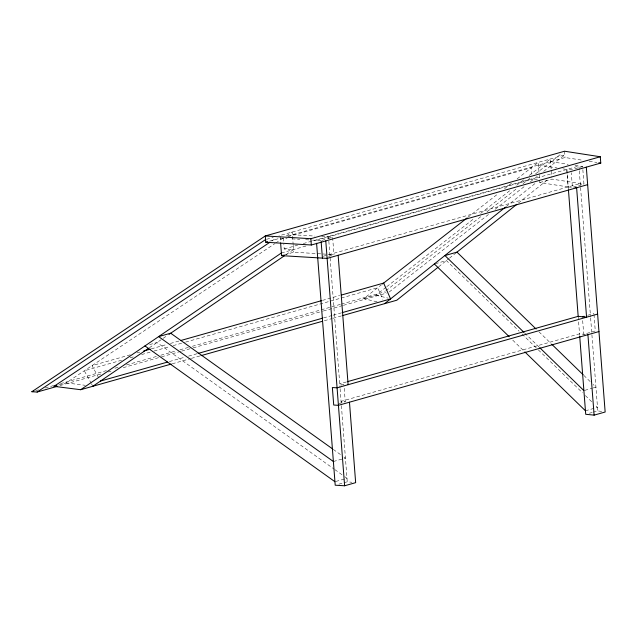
<?xml version="1.0" encoding="UTF-8"?>
<svg xmlns="http://www.w3.org/2000/svg" width="637" height="637" viewBox="0 0 637 637"><rect width="100%" height="100%" fill="white"/><g stroke="black" fill="none" stroke-linecap="round" stroke-linejoin="round"><path stroke-width="0.48" stroke-dasharray="3.19 2.39" d="M506.272 206.499L535.709 182.978M438.63 266.799L448.703 258.749M449.443 258.168L456.227 252.746M518.422 203.052L548.64 178.917M377.032 301.834L363.703 298.649L381.42 284.811M467.797 217.384L498.317 193.552M504.584 188.671L511.622 183.169M517.101 178.893L538.233 162.395L539.786 182.548L568.116 186.936L566.771 169.45L562.861 168.845M363.703 298.649L375.854 295.202L386.03 287.263M386.818 286.65L474.477 218.22M480.736 213.331L511.256 189.5M516.734 185.224L523.781 179.73M529.259 175.454L550.392 158.955L551.793 177.158M385.887 290.719L480.712 216.691M486.987 211.795L517.555 187.931M523.041 183.647L530.876 177.532M535.574 173.861L561.444 153.668M389.215 291.977L488.866 214.183M495.132 209.286L525.684 185.439M530.382 181.768L537.437 176.266M543.703 171.369L564.852 154.855L278.966 235.801M149.353 347.77L167.467 335.388M286.164 254.569L293.538 249.545L284.206 248.979L283.855 244.385M271.792 241.001L275.917 238.246M58.684 385.003L66.16 382.885L274.873 243.613M275.694 243.063L283.123 238.111M286.419 235.905L292.192 232.051L293.171 244.688M266.529 239.321L273.225 237.426M269.602 241.168L280.121 238.19M287.725 236.04L565.059 157.522L582.433 160.213M288.131 236.598L531.409 167.722L531.903 174.156M284.206 248.979L297.559 245.197M303.284 243.573L532.261 178.75L539.579 179.889M321.956 240.372L332.618 237.362L333.963 254.848M573.308 187.087L583.962 184.069L582.616 166.576L571.071 169.848L566.874 169.418L568.371 188.886M281.387 252.985L305.983 246.017M284.397 254.856L293.745 252.204L329.862 254.394M539.786 182.548L551.945 179.108L583.962 184.069M323.27 256.257L580.267 183.496M328.628 256.361L333.071 255.103M149.591 344.609L157.013 342.515L334.051 469.055M435.302 263.726L446.426 260.573L519.107 331.2M130.251 354.817L91.999 365.646L99.069 378.489M136.939 352.922L139.814 352.11M151.287 348.861L166.583 344.529M170.413 343.447L179.976 340.739M322.449 300.401L339.664 295.528M121.571 360.231L84.299 370.782L90.932 382.837M130.171 357.795L134.948 356.441M141.637 354.546L153.111 351.305M154.066 351.035L169.354 346.703M173.176 345.62L184.65 342.372M185.606 342.101L377.701 287.717L382.718 299.231M35.672 390.648L38.538 389.844M45.219 387.949L53.819 385.512M60.507 383.617L106.355 370.638M114.955 368.202L119.724 366.856M126.413 364.961L156.981 356.306M160.803 355.223L176.083 350.899M179.905 349.817L188.504 347.38M192.318 346.297L340.373 304.382M341.328 304.112L384.318 291.945L385.966 292.2M60.077 385.544L101.243 373.895M107.94 371.992L112.725 370.638M123.26 367.66L160.596 357.086M161.551 356.816L180.701 351.393M181.656 351.122L192.183 348.144M193.146 347.874L322.378 311.286M323.333 311.015L342.483 305.593M343.439 305.322L386.516 293.124M169.418 361.545L184.73 357.206M188.56 356.123L197.175 353.686M323.548 317.903L332.164 315.466M333.119 315.196L341.735 312.759M172.245 363.791L190.423 358.647M191.379 358.376L199.986 355.94M324.368 320.722L332.02 318.556M332.976 318.285L341.591 315.848M346.424 381.953L339.72 383.848L343.916 384.278L338.589 385.783M587.704 315.259L593.923 313.5M339.051 403.532L345.262 401.764L343.996 385.25M333.382 461.514L345.429 458.099L343.813 456.944M584.814 390.33L592.235 388.228M593.158 387.965L595.945 387.177L593.095 384.406M335.858 481.445L346.982 478.299L344.561 476.564M585.443 410.785L597.498 407.369L594.647 404.606M338.908 484.16L347.253 481.795L351.919 482.273M589.424 413.23L592.203 412.45M593.127 412.187L597.769 410.873L602.379 411.59M292.399 234.711L314.853 236.072M321.685 236.486L328.517 236.9L340.015 387.734M280.24 238.158L287.08 238.572M291.961 238.867L299.764 239.337M305.625 239.695L311.477 240.045M312.456 240.109L321.072 240.627M568.22 186.912L572.416 187.334L571.293 172.762M328.413 236.932L332.618 237.362M329.759 254.418L333.119 254.76M585.403 334.425L579.519 333.828L341.066 401.342L345.262 401.764M66.16 382.885L85.207 385.305M589.185 161.265L596.909 162.459M550.599 161.615L568.18 164.338M575.02 165.397L582.616 166.576M538.44 165.055L557.001 167.937M375.854 295.202L388.236 298.164M333.294 449.427L340.58 454.635M334.863 469.628L343.749 475.982M538.934 331.781L551.045 343.55M583.826 375.408L590.244 381.635M524.745 333.111L538.998 346.966M521.958 333.971L537.636 349.211M538.353 349.896L582.529 392.83M585.379 395.601L591.797 401.836M512.761 340.158L524.163 351.234M91.409 383.697L92.827 386.277M593.995 314.471L595.269 330.985L583.723 334.258L582.449 317.736M579.224 169.896L578.922 166.01L316.358 240.34L316.509 242.283M579.296 170.867L590.539 316.955M590.618 317.943L591.829 333.764M591.908 334.751L597.769 410.873M578.173 316.334L579.63 335.197M564.573 151.224L565.059 157.522M340.094 388.705L341.321 404.686M341.4 405.673L347.253 481.795M293.219 245.404L293.745 252.204M283.354 237.951L283.784 243.461M280.113 236.462L280.559 242.299"/><path stroke-width="0.96" d="M384.644 303.658L505.499 207.113M437.858 267.421L396.803 300.218L342.547 315.578M456.45 252.563L516.878 204.294M382.487 283.983L467.017 217.997M269.316 242.649L54.01 386.325L80.676 389.717L281.387 252.985M92.827 386.277L148.54 348.328M169.02 334.377L284.532 255.684M57.203 386.356L37.097 392.05L31.85 391.731L265.295 235.953L564.573 151.224L600.285 156.758L600.771 163.056L311.318 245.006L265.78 242.251L265.295 235.953L310.832 238.708L600.285 156.758M37.097 392.05L265.573 239.592M265.78 242.251L267.691 241.71M280.614 243.016L281.586 255.644L283.457 255.118M587.656 184.642L327.123 258.399L281.586 255.644M143.636 351.027L150.332 349.132M180.932 340.469L321.494 300.672M341.575 294.987L383.649 283.075L390.561 298.936L342.69 312.488M31.85 391.731L33.761 391.19M54.01 386.325L56.812 385.528M100.487 381.061L167.499 362.087M198.131 353.416L322.585 318.182M80.676 389.717L171.281 364.061M200.942 355.669L322.457 321.263M347.38 381.682L578.173 316.334L586.573 317.194L576.62 187.764L574.94 187.596M582.377 316.764L584.153 316.263M597.61 314.073L337.084 387.829L332.371 387.543L333.716 405.036L338.43 405.323L598.963 331.558M316.589 243.254L335.205 485.203L344.617 485.776L355.653 482.655L349.466 402.194M579.702 336.185L585.714 414.281L594.114 415.141L605.15 412.02L586.311 167.149M598.844 162.754L600.771 163.056M332.49 448.846L170.684 333.199L158.629 336.607L333.382 461.514M144.957 345.923L334.935 481.707M536.083 329.01L456.976 252.141L444.929 255.556L524.028 332.418M551.761 344.243L583.118 374.715M539.706 347.659L583.89 390.592M434.37 263.989L509.194 336.694M524.872 351.927L585.443 410.785M587.919 334.688L594.114 415.141M568.443 189.874L578.181 316.414M338.159 255.278L348.12 384.708M325.778 240.913L344.617 485.776M321.144 241.598L322.418 258.12M310.832 238.708L311.318 245.006"/></g></svg>
